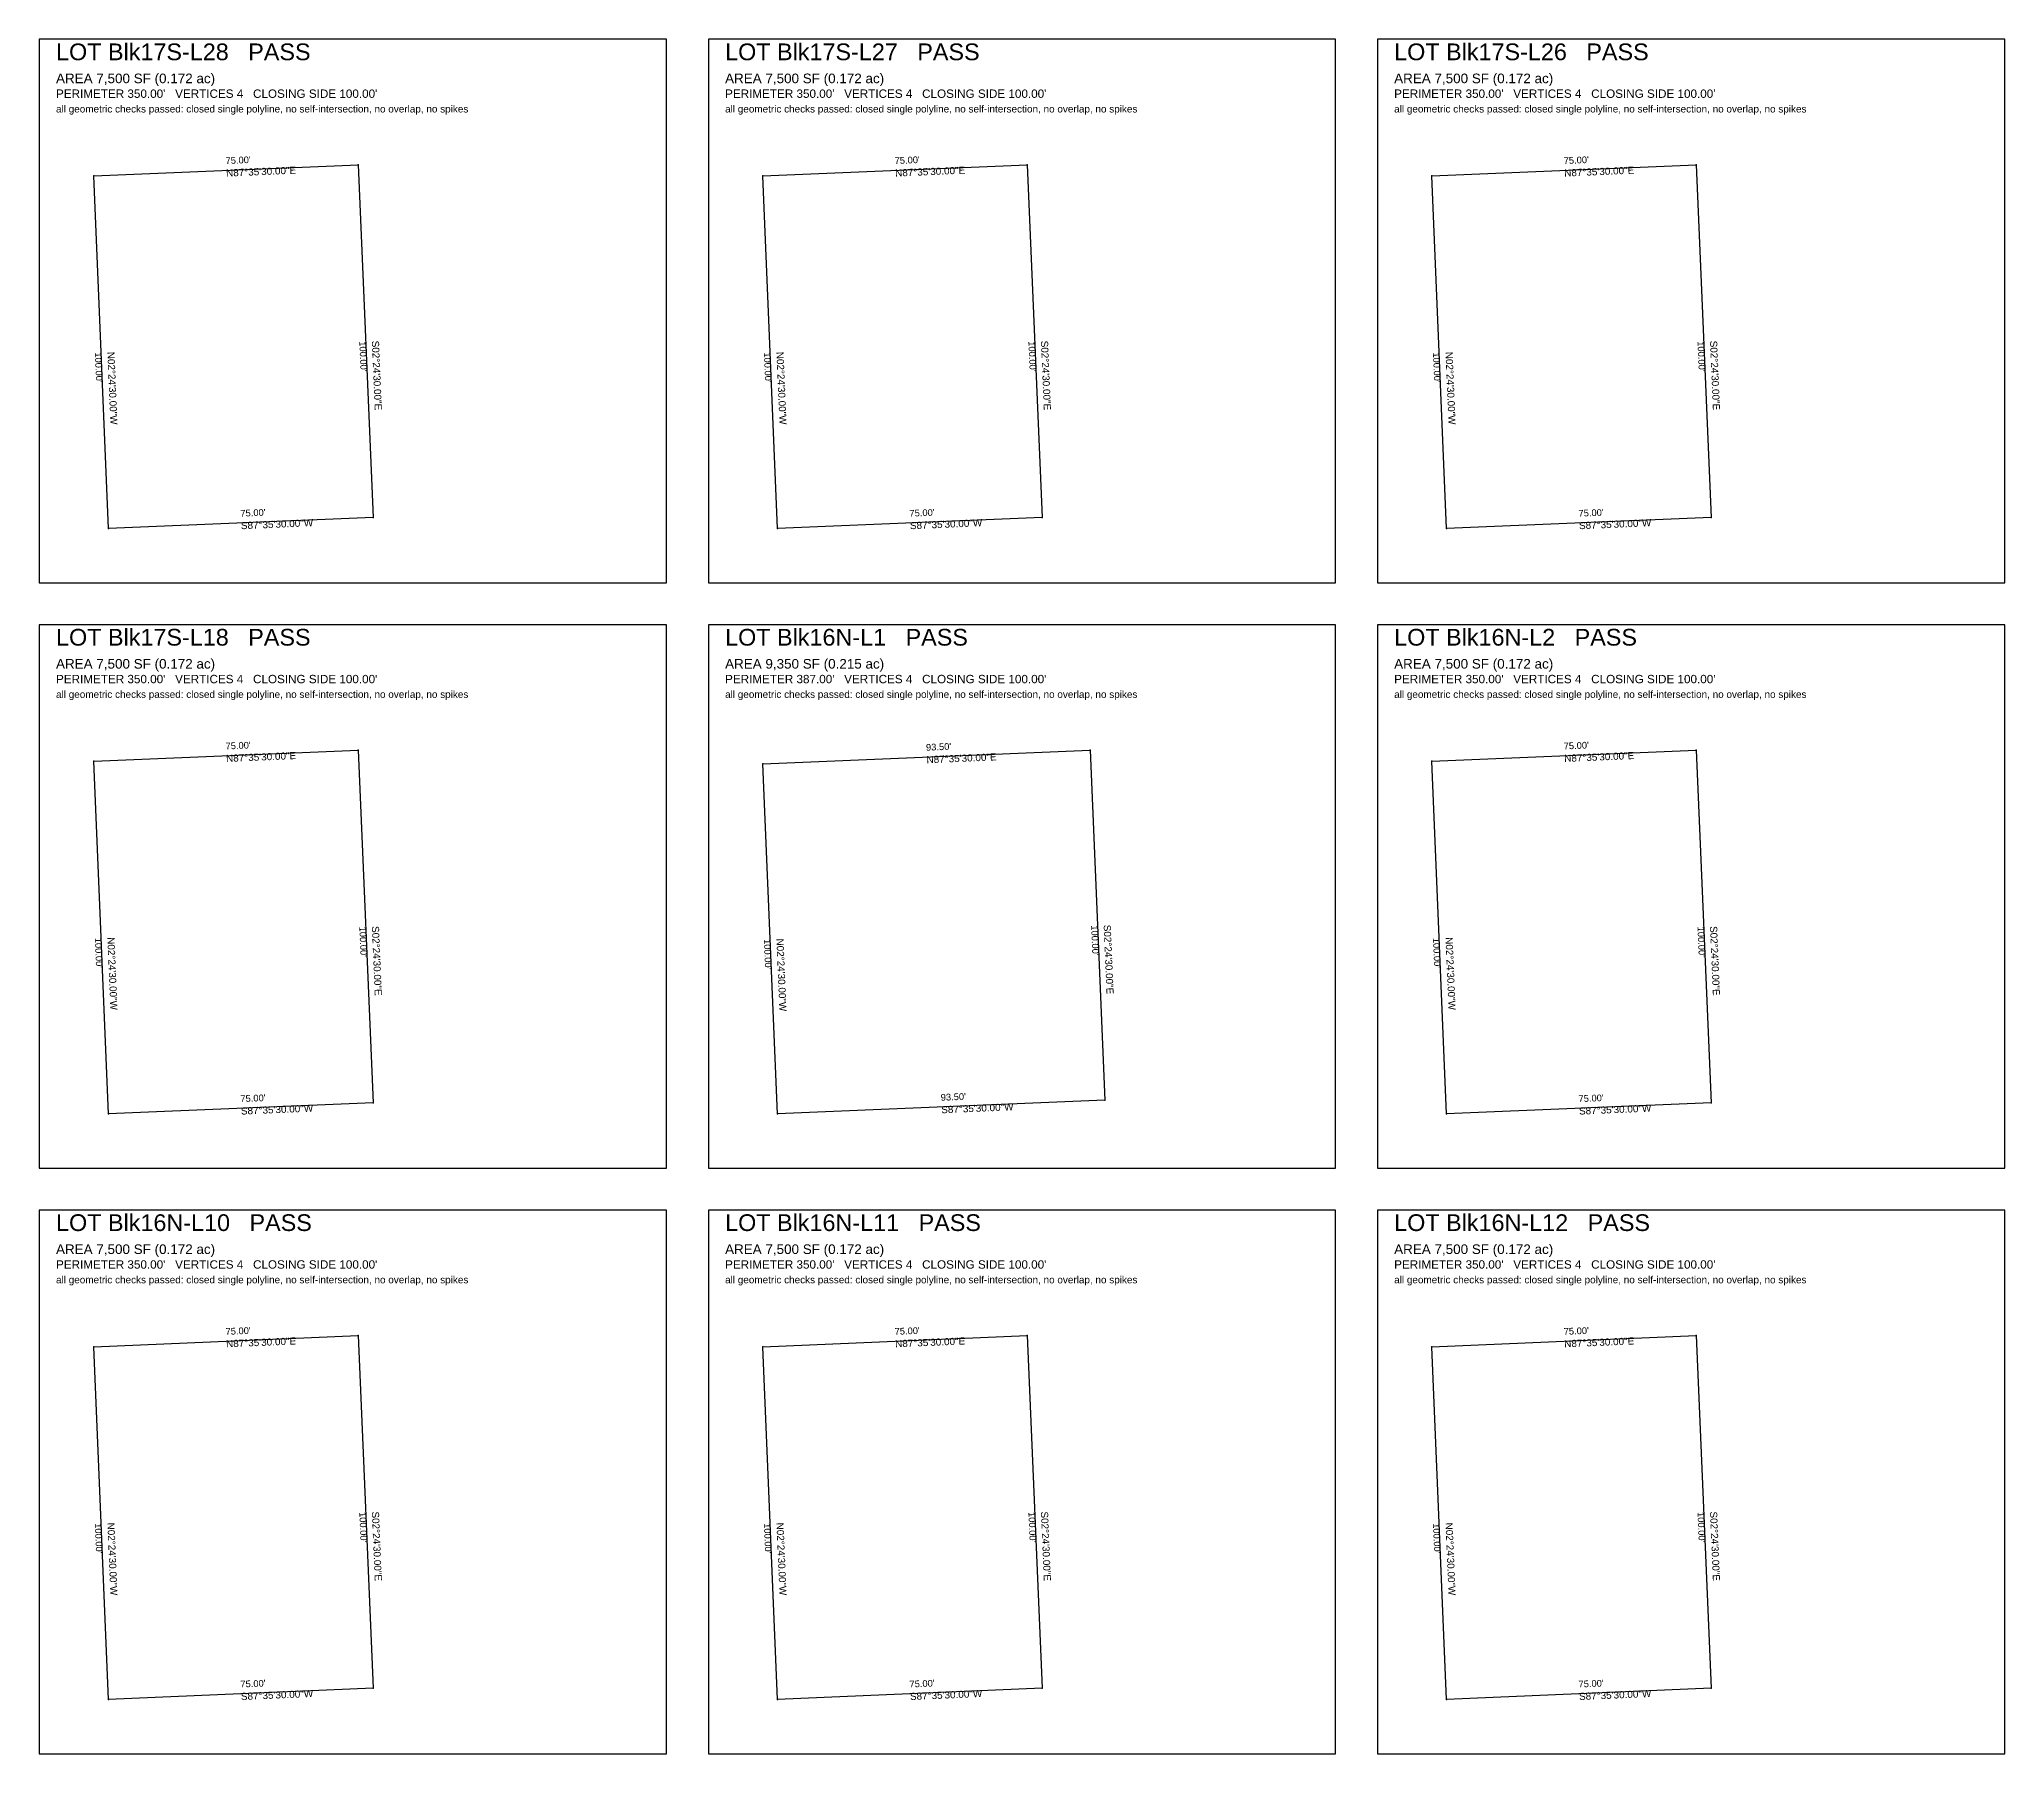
# Model space of a CAD drawing. Extents: x 0 to 3180, y -1680 to 260.
# Drawn here: x 640 to 1580, y -1680 to -860 of the extents above; entities that cross this region are included whole.
import ezdxf

# ---------------------------------------------------------------- set-up
doc = ezdxf.new("R2010")
doc.units = 0
doc.linetypes.add('ROT_2.41', pattern=[0])
doc.linetypes.add('ROT_272.41', pattern=[0])
for name, color, linetype in [('LOT_POLYLINE', 4, 'CONTINUOUS'), ('SHEET_FRAME', 8, 'CONTINUOUS'), ('SHEET_LABELS', 7, 'CONTINUOUS')]:
    doc.layers.add(name, color=color, linetype=linetype)
doc.styles.get("Standard").update_dxf_attribs({"font": 'Arial'})

msp = doc.modelspace()

# ---------------------------------------------------------------- linework, layer by layer
at = {"layer": 'LOT_POLYLINE'}
for points in [[(666, -925.3207), (792.5094, -920), (799.6038, -1088.6793), (673.0943, -1094)], [(986, -925.3207), (1112.5094, -920), (1119.6038, -1088.6793), (993.0943, -1094)], [(1306, -925.3207), (1432.5094, -920), (1439.6038, -1088.6793), (1313.0943, -1094)], [(666, -1205.3207), (792.5094, -1200), (799.6038, -1368.6793), (673.0943, -1374)], [(986, -1206.5835), (1142.5344, -1200), (1149.5756, -1367.4165), (993.0412, -1374)], [(1306, -1205.3207), (1432.5094, -1200), (1439.6038, -1368.6793), (1313.0943, -1374)], [(666, -1485.3207), (792.5094, -1480), (799.6038, -1648.6793), (673.0943, -1654)], [(986, -1485.3207), (1112.5094, -1480), (1119.6038, -1648.6793), (993.0943, -1654)], [(1306, -1485.3207), (1432.5094, -1480), (1439.6038, -1648.6793), (1313.0943, -1654)]]:
    msp.add_lwpolyline(points, close=True, dxfattribs=at)
at = {"layer": 'SHEET_FRAME'}
for p, q in [((940, -860), (640, -860)), ((640, -860), (640, -1120)), ((940, -1120), (940, -860)), ((1260, -860), (960, -860)), ((960, -860), (960, -1120)), ((1260, -1120), (1260, -860)), ((1580, -860), (1280, -860)), ((1280, -860), (1280, -1120)), ((1580, -1120), (1580, -860)), ((640, -1120), (940, -1120)), ((960, -1120), (1260, -1120)), ((1280, -1120), (1580, -1120)), ((940, -1140), (640, -1140)), ((640, -1140), (640, -1400)), ((940, -1400), (940, -1140)), ((1260, -1140), (960, -1140)), ((960, -1140), (960, -1400)), ((1260, -1400), (1260, -1140)), ((1580, -1140), (1280, -1140)), ((1280, -1140), (1280, -1400)), ((1580, -1400), (1580, -1140)), ((640, -1400), (940, -1400)), ((960, -1400), (1260, -1400)), ((1280, -1400), (1580, -1400)), ((940, -1420), (640, -1420)), ((640, -1420), (640, -1680)), ((940, -1680), (940, -1420)), ((1260, -1420), (960, -1420)), ((960, -1420), (960, -1680)), ((1260, -1680), (1260, -1420)), ((1580, -1420), (1280, -1420)), ((1280, -1420), (1280, -1680)), ((1580, -1680), (1580, -1420)), ((640, -1680), (940, -1680)), ((960, -1680), (1260, -1680)), ((1280, -1680), (1580, -1680))]:
    msp.add_line(p, q, dxfattribs=at)
at = {"layer": 'SHEET_LABELS'}
for p in [(792.5094, -920), (1112.5094, -920), (1432.5094, -920), (666, -925.3207), (986, -925.3207), (1306, -925.3207), (799.6038, -1088.6793), (1119.6038, -1088.6793), (1439.6038, -1088.6793), (673.0943, -1094), (993.0943, -1094), (1313.0943, -1094), (792.5094, -1200), (1142.5344, -1200), (1432.5094, -1200), (666, -1205.3207), (986, -1206.5835), (1306, -1205.3207), (799.6038, -1368.6793), (1149.5756, -1367.4165), (1439.6038, -1368.6793), (673.0943, -1374), (993.0412, -1374), (1313.0943, -1374), (792.5094, -1480), (1112.5094, -1480), (1432.5094, -1480), (666, -1485.3207), (986, -1485.3207), (1306, -1485.3207), (673.0943, -1654), (799.6038, -1648.6793), (993.0943, -1654), (1119.6038, -1648.6793), (1313.0943, -1654), (1439.6038, -1648.6793)]:
    msp.add_point(p, dxfattribs=at)

# ---------------------------------------------------------------- texts
for s, height, p in [('LOT Blk17S-L28   PASS', 8, (648, -870)), ('LOT Blk17S-L27   PASS', 8, (968, -870)), ('LOT Blk17S-L26   PASS', 8, (1288, -870)), ('AREA 7,500 SF (0.172 ac)', 4.6, (648, -881)), ('AREA 7,500 SF (0.172 ac)', 4.6, (968, -881)), ('AREA 7,500 SF (0.172 ac)', 4.6, (1288, -881)), ('all geometric checks passed: closed single polyline, no self-intersection, no overlap, no spikes', 3.4, (648, -895)), ("PERIMETER 350.00'   VERTICES 4   CLOSING SIDE 100.00'", 4, (648, -888)), ('all geometric checks passed: closed single polyline, no self-intersection, no overlap, no spikes', 3.4, (968, -895)), ("PERIMETER 350.00'   VERTICES 4   CLOSING SIDE 100.00'", 4, (968, -888)), ('all geometric checks passed: closed single polyline, no self-intersection, no overlap, no spikes', 3.4, (1288, -895)), ("PERIMETER 350.00'   VERTICES 4   CLOSING SIDE 100.00'", 4, (1288, -888)), ('LOT Blk17S-L18   PASS', 8, (648, -1150)), ('LOT Blk16N-L1   PASS', 8, (968, -1150)), ('LOT Blk16N-L2   PASS', 8, (1288, -1150)), ('AREA 7,500 SF (0.172 ac)', 4.6, (648, -1161)), ('AREA 9,350 SF (0.215 ac)', 4.6, (968, -1161)), ('AREA 7,500 SF (0.172 ac)', 4.6, (1288, -1161)), ("PERIMETER 350.00'   VERTICES 4   CLOSING SIDE 100.00'", 4, (648, -1168)), ("PERIMETER 387.00'   VERTICES 4   CLOSING SIDE 100.00'", 4, (968, -1168)), ("PERIMETER 350.00'   VERTICES 4   CLOSING SIDE 100.00'", 4, (1288, -1168)), ('all geometric checks passed: closed single polyline, no self-intersection, no overlap, no spikes', 3.4, (648, -1175)), ('all geometric checks passed: closed single polyline, no self-intersection, no overlap, no spikes', 3.4, (968, -1175)), ('all geometric checks passed: closed single polyline, no self-intersection, no overlap, no spikes', 3.4, (1288, -1175)), ('LOT Blk16N-L10   PASS', 8, (648, -1430)), ('LOT Blk16N-L11   PASS', 8, (968, -1430)), ('LOT Blk16N-L12   PASS', 8, (1288, -1430)), ('AREA 7,500 SF (0.172 ac)', 4.6, (648, -1441)), ('AREA 7,500 SF (0.172 ac)', 4.6, (968, -1441)), ('AREA 7,500 SF (0.172 ac)', 4.6, (1288, -1441)), ("PERIMETER 350.00'   VERTICES 4   CLOSING SIDE 100.00'", 4, (648, -1448)), ("PERIMETER 350.00'   VERTICES 4   CLOSING SIDE 100.00'", 4, (968, -1448)), ("PERIMETER 350.00'   VERTICES 4   CLOSING SIDE 100.00'", 4, (1288, -1448)), ('all geometric checks passed: closed single polyline, no self-intersection, no overlap, no spikes', 3.4, (648, -1455)), ('all geometric checks passed: closed single polyline, no self-intersection, no overlap, no spikes', 3.4, (968, -1455)), ('all geometric checks passed: closed single polyline, no self-intersection, no overlap, no spikes', 3.4, (1288, -1455))]:
    msp.add_text(s, height=height, dxfattribs=at).set_placement(p)
at = {"layer": 'SHEET_LABELS', "linetype": 'ROT_2.41'}
for s, height, p in [("75.00'", 3.2, (729.1287, -919.663)), ('N87%%d35\'30.00"E', 3.4, (729.3808, -925.6577)), ("75.00'", 3.2, (1049.1287, -919.663)), ('N87%%d35\'30.00"E', 3.4, (1049.3808, -925.6577)), ("75.00'", 3.2, (1369.1287, -919.663)), ('N87%%d35\'30.00"E', 3.4, (1369.3808, -925.6577)), ("75.00'", 3.2, (736.223, -1088.3423)), ('S87%%d35\'30.00"W', 3.4, (736.4751, -1094.337)), ("75.00'", 3.2, (1056.223, -1088.3423)), ('S87%%d35\'30.00"W', 3.4, (1056.4751, -1094.337)), ("75.00'", 3.2, (1376.223, -1088.3423)), ('S87%%d35\'30.00"W', 3.4, (1376.4751, -1094.337)), ("75.00'", 3.2, (729.1287, -1199.663)), ('N87%%d35\'30.00"E', 3.4, (729.3808, -1205.6577)), ("93.50'", 3.2, (1064.1411, -1200.2944)), ('N87%%d35\'30.00"E', 3.4, (1064.3933, -1206.2891)), ("75.00'", 3.2, (1369.1287, -1199.663)), ('N87%%d35\'30.00"E', 3.4, (1369.3808, -1205.6577)), ("75.00'", 3.2, (736.223, -1368.3423)), ('S87%%d35\'30.00"W', 3.4, (736.4751, -1374.337)), ("93.50'", 3.2, (1071.1824, -1367.7109)), ('S87%%d35\'30.00"W', 3.4, (1071.4345, -1373.7056)), ("75.00'", 3.2, (1376.223, -1368.3423)), ('S87%%d35\'30.00"W', 3.4, (1376.4751, -1374.337)), ("75.00'", 3.2, (729.1287, -1479.663)), ('N87%%d35\'30.00"E', 3.4, (729.3808, -1485.6577)), ("75.00'", 3.2, (1049.1287, -1479.663)), ('N87%%d35\'30.00"E', 3.4, (1049.3808, -1485.6577)), ("75.00'", 3.2, (1369.1287, -1479.663)), ('N87%%d35\'30.00"E', 3.4, (1369.3808, -1485.6577)), ("75.00'", 3.2, (736.223, -1648.3423)), ("75.00'", 3.2, (1056.223, -1648.3423)), ("75.00'", 3.2, (1376.223, -1648.3423)), ('S87%%d35\'30.00"W', 3.4, (736.4751, -1654.337)), ('S87%%d35\'30.00"W', 3.4, (1056.4751, -1654.337)), ('S87%%d35\'30.00"W', 3.4, (1376.4751, -1654.337))]:
    msp.add_text(s, height=height, rotation=2.41, dxfattribs=at).set_placement(p)
at = {"layer": 'SHEET_LABELS', "linetype": 'ROT_272.41'}
for s, height, p in [("100.00'", 3.2, (793.0593, -1004.4657)), ('S02%%d24\'30.00"E', 3.4, (799.054, -1004.2136)), ("100.00'", 3.2, (1113.0593, -1004.4657)), ('S02%%d24\'30.00"E', 3.4, (1119.054, -1004.2136)), ("100.00'", 3.2, (1433.0593, -1004.4657)), ('S02%%d24\'30.00"E', 3.4, (1439.054, -1004.2136)), ("100.00'", 3.2, (666.5498, -1009.7864)), ('N02%%d24\'30.00"W', 3.4, (672.5445, -1009.5343)), ("100.00'", 3.2, (986.5498, -1009.7864)), ('N02%%d24\'30.00"W', 3.4, (992.5445, -1009.5343)), ("100.00'", 3.2, (1306.5498, -1009.7864)), ('N02%%d24\'30.00"W', 3.4, (1312.5445, -1009.5343)), ("100.00'", 3.2, (793.0593, -1284.4657)), ('S02%%d24\'30.00"E', 3.4, (799.054, -1284.2136)), ("100.00'", 3.2, (1143.0576, -1283.8343)), ('S02%%d24\'30.00"E', 3.4, (1149.0523, -1283.5822)), ("100.00'", 3.2, (1433.0593, -1284.4657)), ('S02%%d24\'30.00"E', 3.4, (1439.054, -1284.2136)), ("100.00'", 3.2, (666.5498, -1289.7864)), ('N02%%d24\'30.00"W', 3.4, (672.5445, -1289.5343)), ("100.00'", 3.2, (986.5233, -1290.4178)), ('N02%%d24\'30.00"W', 3.4, (992.518, -1290.1657)), ("100.00'", 3.2, (1306.5498, -1289.7864)), ('N02%%d24\'30.00"W', 3.4, (1312.5445, -1289.5343)), ('N02%%d24\'30.00"W', 3.4, (672.5445, -1569.5343)), ("100.00'", 3.2, (793.0593, -1564.4657)), ('S02%%d24\'30.00"E', 3.4, (799.054, -1564.2136)), ('N02%%d24\'30.00"W', 3.4, (992.5445, -1569.5343)), ("100.00'", 3.2, (1113.0593, -1564.4657)), ('S02%%d24\'30.00"E', 3.4, (1119.054, -1564.2136)), ('N02%%d24\'30.00"W', 3.4, (1312.5445, -1569.5343)), ("100.00'", 3.2, (1433.0593, -1564.4657)), ('S02%%d24\'30.00"E', 3.4, (1439.054, -1564.2136)), ("100.00'", 3.2, (666.5498, -1569.7864)), ("100.00'", 3.2, (986.5498, -1569.7864)), ("100.00'", 3.2, (1306.5498, -1569.7864))]:
    msp.add_text(s, height=height, rotation=272.41, dxfattribs=at).set_placement(p)

doc.saveas('drawing.dxf')
